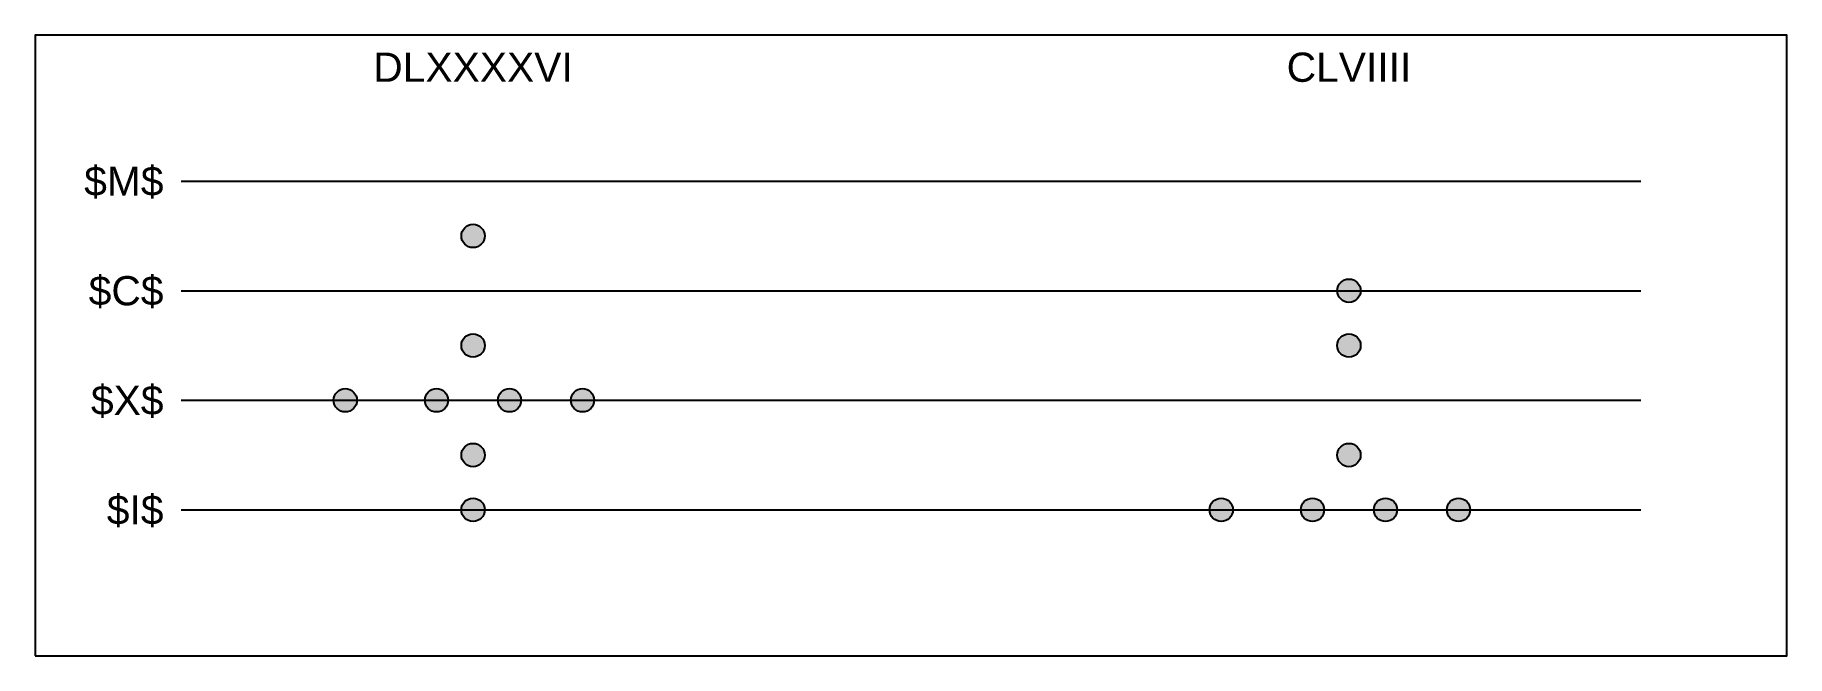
# Model space of a CAD drawing. Header units: inches. Extents: x -600 to 600, y 225 to 650.
import ezdxf
from ezdxf.enums import TextEntityAlignment as Align

# ---------------------------------------------------------------- set-up
doc = ezdxf.new("R2010")
doc.units = ezdxf.units.IN
doc.header["$MEASUREMENT"] = 0
doc.styles.get("Standard").update_dxf_attribs({"font": 'arial.ttf'})

msp = doc.modelspace()

# ---------------------------------------------------------------- hatches: boundary and pattern name
h = msp.add_hatch(color=255)
edge = h.paths.add_edge_path()
edge.add_arc((-300, 512.5), 8, 0, 360)
h = msp.add_hatch(color=255)
edge = h.paths.add_edge_path()
edge.add_arc((300, 475), 8, 0, 360)
h = msp.add_hatch(color=255)
edge = h.paths.add_edge_path()
edge.add_arc((-300, 437.5), 8, 0, 360)
h = msp.add_hatch(color=255)
edge = h.paths.add_edge_path()
edge.add_arc((300, 437.5), 8, 0, 360)
h = msp.add_hatch(color=255)
edge = h.paths.add_edge_path()
edge.add_arc((-387.5, 400), 8, 0, 360)
h = msp.add_hatch(color=255)
edge = h.paths.add_edge_path()
edge.add_arc((-325, 400), 8, 0, 360)
h = msp.add_hatch(color=255)
edge = h.paths.add_edge_path()
edge.add_arc((-275, 400), 8, 0, 360)
h = msp.add_hatch(color=255)
edge = h.paths.add_edge_path()
edge.add_arc((-225, 400), 8, 0, 360)
h = msp.add_hatch(color=255)
edge = h.paths.add_edge_path()
edge.add_arc((-300, 362.5), 8, 0, 360)
h = msp.add_hatch(color=255)
edge = h.paths.add_edge_path()
edge.add_arc((300, 362.5), 8, 0, 360)
h = msp.add_hatch(color=255)
edge = h.paths.add_edge_path()
edge.add_arc((-300, 325), 8, 0, 360)
h = msp.add_hatch(color=255)
edge = h.paths.add_edge_path()
edge.add_arc((212.5, 325), 8, 0, 360)
h = msp.add_hatch(color=255)
edge = h.paths.add_edge_path()
edge.add_arc((275, 325), 8, 0, 360)
h = msp.add_hatch(color=255)
edge = h.paths.add_edge_path()
edge.add_arc((325, 325), 8, 0, 360)
h = msp.add_hatch(color=255)
edge = h.paths.add_edge_path()
edge.add_arc((375, 325), 8, 0, 360)

# ---------------------------------------------------------------- linework, layer by layer
for p, q in [((-500, 550), (500, 550)), ((-500, 475), (500, 475)), ((-500, 400), (500, 400)), ((-500, 325), (500, 325))]:
    msp.add_line(p, q)
msp.add_lwpolyline([(-600, 225), (600, 225), (600, 650), (-600, 650)], close=True)
for centre in [(-300, 512.5), (300, 475), (-300, 437.5), (300, 437.5), (-387.5, 400), (-325, 400), (-275, 400), (-225, 400), (-300, 362.5), (300, 362.5), (-300, 325), (212.5, 325), (275, 325), (325, 325), (375, 325)]:
    msp.add_circle(centre, 8)

# ---------------------------------------------------------------- texts
for s, p in [('DLXXXXVI', (-300, 638)), ('CLVIIII', (300, 638))]:
    msp.add_text(s, height=20).set_placement(p, align=Align.TOP_CENTER)
for s, p in [('$M$', (-512, 550)), ('$C$', (-512, 475)), ('$X$', (-512, 400)), ('$I$', (-512, 325))]:
    msp.add_text(s, height=20).set_placement(p, align=Align.MIDDLE_RIGHT)

doc.saveas('drawing.dxf')
